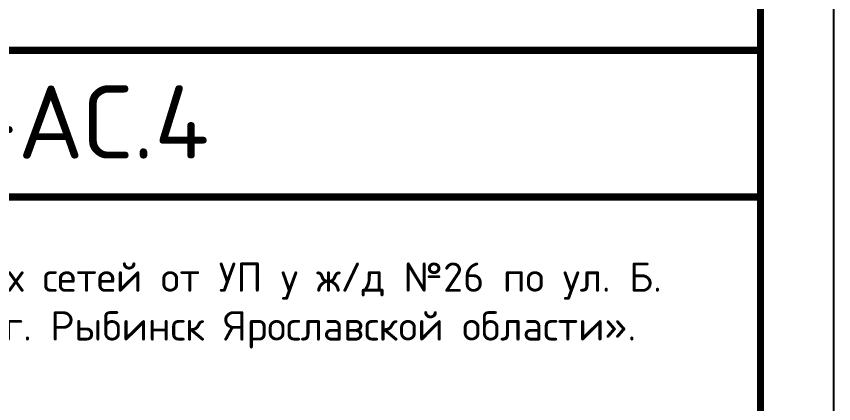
# Model space of a CAD drawing. Header units: millimetres. Extents: x 1601 to 15402, y -324 to 12625.
# Drawn here: x 6953.8 to 7009.6, y 2861.5 to 2887.9 of the extents above; entities that cross this region are included whole.
import ezdxf

# ---------------------------------------------------------------- set-up
doc = ezdxf.new("R2010")
doc.units = ezdxf.units.MM
doc.layers.add('Размерный', color=4, linetype='Continuous', lineweight=30)
doc.styles.add('-ISOCPEUR-', font='isocpeur.TTF')

msp = doc.modelspace()

# ---------------------------------------------------------------- linework, layer by layer
msp.add_lwpolyline([(6589.6472, 3122.5891), (7009.6472, 3122.5891), (7009.6472, 2825.5891), (6589.6472, 2825.5891)], close=True)
at = {"const_width": 0.5}
msp.add_lwpolyline([(6609.6472, 3117.5891), (7004.6472, 3117.5891), (7004.6472, 2830.5891), (6609.6472, 2830.5891)], close=True, dxfattribs=at)
for points in [[(6819.6472, 2830.5891), (6819.6472, 2885.5891), (7004.6472, 2885.5891)], [(6884.6472, 2875.5891), (7004.6472, 2875.5891)]]:
    msp.add_lwpolyline(points, dxfattribs=at)

# ---------------------------------------------------------------- texts
at = {"insert": (6943.6918, 2868.1646), "char_height": 2, "width": 118.089147, "attachment_point": 5, "style": '-ISOCPEUR-'}
msp.add_mtext('\\pi2.57236;{\\C7;«Капитальный ремонт (реконструкция) тепловых сетей от УП у ж/д №26 по ул. Б. Новикова до ТК-8018 ул. Расплетина, д 7 в ГО г. Рыбинск Ярославской области».}', dxfattribs=at)
at = {"layer": 'Размерный', "color": 7, "lineweight": 30, "insert": (6847.0476, 2883.1993), "char_height": 5, "width": 185, "attachment_point": 1, "style": '-ISOCPEUR-'}
msp.add_mtext('\\pi65.5,l10;0802.Р.22-АС.4', dxfattribs=at)

doc.saveas('drawing.dxf')
